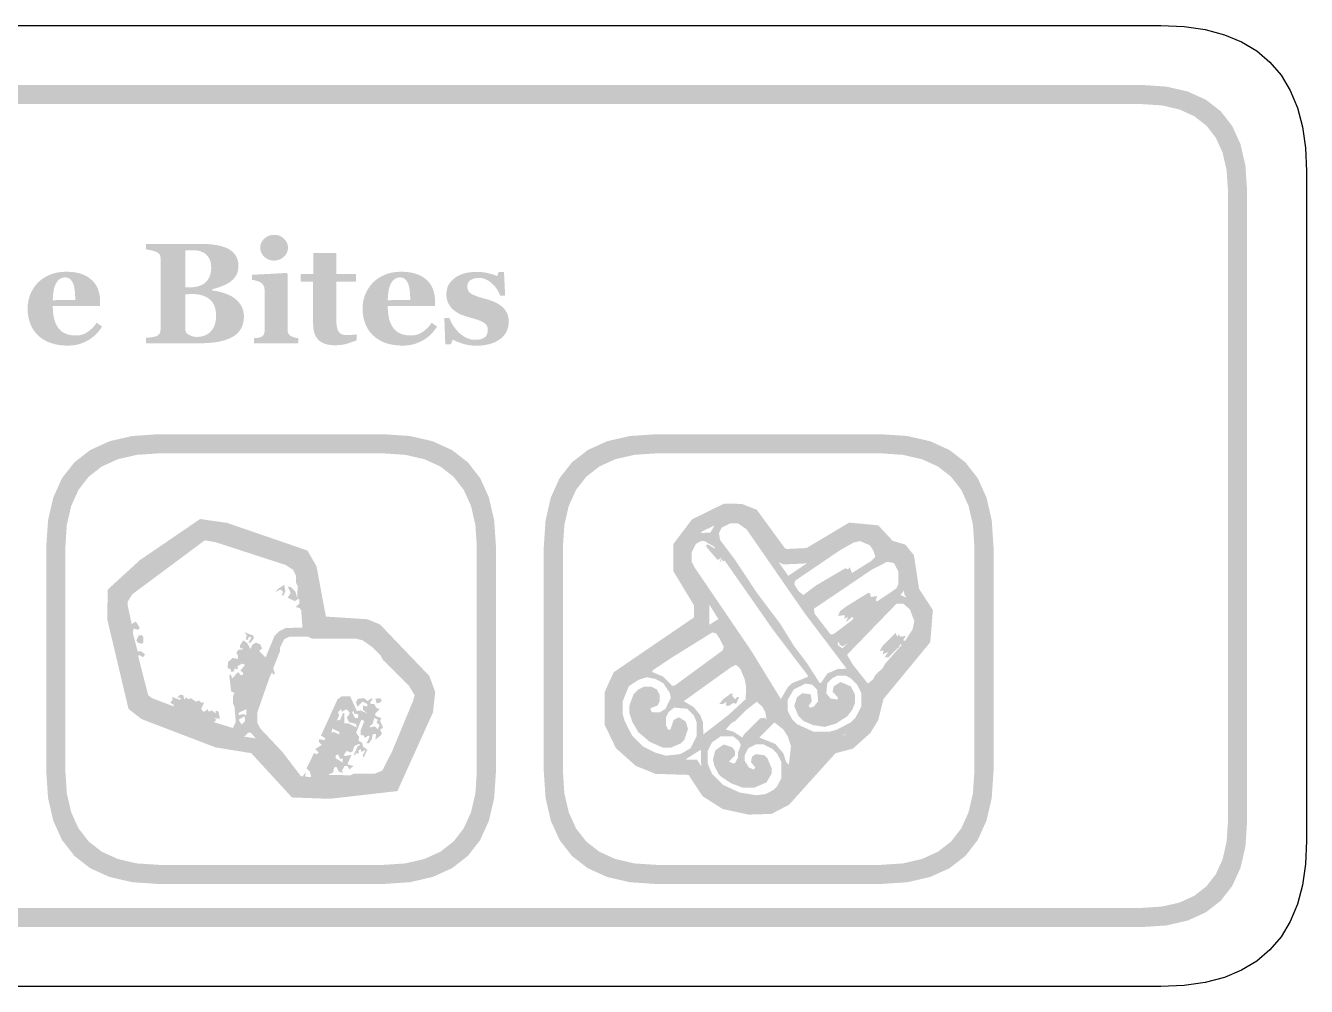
# Model space of a CAD drawing. Header units: millimetres. Extents: x 6 to 294, y 109 to 451.
# Drawn here: x 179.27 to 206.04, y 316.86 to 336.94 of the extents above; entities that cross this region are included whole.
import ezdxf

# ---------------------------------------------------------------- set-up
doc = ezdxf.new("R2010")
doc.units = ezdxf.units.MM
doc.layers.add('CUT', color=1, linetype='Continuous')
doc.layers.add('RASTER', color=7, linetype='Continuous')

msp = doc.modelspace()

# ---------------------------------------------------------------- hatches: boundary and pattern name
at = {"layer": 'RASTER'}
h = msp.add_hatch(color=7, dxfattribs=at)
h.paths.add_polyline_path([(143.2, 333.501), (143.234, 334.016), (143.337, 334.463), (143.509, 334.841), (143.75, 335.151), (144.059, 335.391), (144.438, 335.563), (144.884, 335.666), (145.4, 335.701), (202.6, 335.701), (203.116, 335.666), (203.563, 335.563), (203.941, 335.391), (204.25, 335.151), (204.491, 334.841), (204.663, 334.463), (204.766, 334.016), (204.8, 333.501), (204.8, 320.301), (204.766, 319.785), (204.663, 319.338), (204.491, 318.96), (204.25, 318.651), (203.941, 318.41), (203.563, 318.238), (203.116, 318.135), (202.6, 318.101), (145.4, 318.101), (144.884, 318.135), (144.438, 318.238), (144.059, 318.41), (143.75, 318.651), (143.509, 318.96), (143.337, 319.338), (143.234, 319.785), (143.2, 320.301)])
h.paths.add_polyline_path([(143.6, 333.501), (143.6, 320.301), (143.628, 319.879), (143.712, 319.513), (143.853, 319.204), (144.05, 318.951), (144.303, 318.754), (144.613, 318.613), (144.978, 318.529), (145.4, 318.501), (202.6, 318.501), (203.022, 318.529), (203.388, 318.613), (203.697, 318.754), (203.95, 318.951), (204.147, 319.204), (204.288, 319.513), (204.372, 319.879), (204.4, 320.301), (204.4, 333.501), (204.372, 333.923), (204.288, 334.288), (204.147, 334.598), (203.95, 334.851), (203.697, 335.048), (203.388, 335.188), (203.022, 335.273), (202.6, 335.301), (145.4, 335.301), (144.978, 335.273), (144.613, 335.188), (144.303, 335.048), (144.05, 334.851), (143.853, 334.598), (143.712, 334.288), (143.628, 333.923), (143.6, 333.501)], flags=0)
h = msp.add_hatch(color=7, dxfattribs=at)
h.paths.add_polyline_path([(184.966, 330.301), (184.04, 330.301), (184.04, 330.408), (184.05, 330.408), (184.059, 330.409), (184.068, 330.41), (184.078, 330.411), (184.087, 330.412), (184.096, 330.413), (184.106, 330.414), (184.115, 330.415), (184.124, 330.416), (184.132, 330.418), (184.141, 330.419), (184.149, 330.421), (184.157, 330.423), (184.164, 330.425), (184.171, 330.427), (184.178, 330.43), (184.189, 330.434), (184.199, 330.439), (184.209, 330.445), (184.218, 330.451), (184.225, 330.458), (184.232, 330.465), (184.238, 330.472), (184.244, 330.48), (184.248, 330.489), (184.252, 330.498), (184.255, 330.508), (184.258, 330.519), (184.26, 330.53), (184.262, 330.542), (184.262, 330.554), (184.263, 330.567), (184.263, 331.42), (184.262, 331.433), (184.261, 331.445), (184.259, 331.457), (184.257, 331.468), (184.254, 331.479), (184.25, 331.49), (184.245, 331.5), (184.239, 331.51), (184.233, 331.519), (184.227, 331.528), (184.22, 331.537), (184.213, 331.545), (184.205, 331.553), (184.198, 331.56), (184.189, 331.566), (184.181, 331.572), (184.174, 331.577), (184.166, 331.581), (184.157, 331.585), (184.148, 331.589), (184.137, 331.594), (184.126, 331.598), (184.114, 331.602), (184.101, 331.606), (184.088, 331.61), (184.075, 331.613), (184.062, 331.616), (184.05, 331.619), (184.038, 331.622), (184.026, 331.624), (184.015, 331.625), (184.003, 331.626), (184.003, 331.733), (184.721, 331.771), (184.743, 331.75), (184.743, 330.586), (184.744, 330.574), (184.745, 330.562), (184.746, 330.55), (184.749, 330.539), (184.752, 330.528), (184.756, 330.518), (184.76, 330.508), (184.765, 330.499), (184.771, 330.491), (184.777, 330.482), (184.784, 330.475), (184.792, 330.468), (184.8, 330.462), (184.809, 330.456), (184.818, 330.45), (184.828, 330.446), (184.836, 330.443), (184.843, 330.439), (184.851, 330.436), (184.859, 330.433), (184.867, 330.43), (184.875, 330.428), (184.884, 330.425), (184.893, 330.422), (184.901, 330.42), (184.91, 330.418), (184.919, 330.416), (184.928, 330.414), (184.938, 330.412), (184.947, 330.41), (184.956, 330.409), (184.966, 330.408)])
h.paths.add_polyline_path([(184.752, 332.299), (184.751, 332.272), (184.747, 332.245), (184.74, 332.22), (184.731, 332.196), (184.718, 332.173), (184.704, 332.15), (184.686, 332.129), (184.666, 332.109), (184.644, 332.091), (184.621, 332.075), (184.598, 332.061), (184.573, 332.05), (184.547, 332.042), (184.52, 332.036), (184.492, 332.032), (184.463, 332.031), (184.434, 332.032), (184.406, 332.036), (184.379, 332.042), (184.353, 332.05), (184.328, 332.061), (184.304, 332.075), (184.281, 332.091), (184.259, 332.109), (184.239, 332.129), (184.222, 332.15), (184.207, 332.173), (184.195, 332.196), (184.185, 332.22), (184.179, 332.245), (184.175, 332.272), (184.173, 332.299), (184.175, 332.326), (184.179, 332.352), (184.185, 332.378), (184.195, 332.402), (184.207, 332.425), (184.222, 332.448), (184.239, 332.469), (184.259, 332.489), (184.281, 332.508), (184.304, 332.524), (184.328, 332.537), (184.353, 332.549), (184.379, 332.557), (184.406, 332.563), (184.434, 332.567), (184.463, 332.568), (184.493, 332.567), (184.521, 332.563), (184.548, 332.557), (184.574, 332.549), (184.599, 332.537), (184.622, 332.524), (184.645, 332.508), (184.667, 332.489), (184.687, 332.469), (184.704, 332.448), (184.719, 332.425), (184.731, 332.402), (184.74, 332.378), (184.747, 332.352), (184.751, 332.326), (184.752, 332.299)])
h = msp.add_hatch(color=7, dxfattribs=at)
h.paths.add_polyline_path([(183.62, 331.254), (183.643, 331.238), (183.664, 331.22), (183.685, 331.201), (183.705, 331.182), (183.723, 331.161), (183.74, 331.139), (183.757, 331.116), (183.772, 331.093), (183.786, 331.068), (183.798, 331.042), (183.808, 331.015), (183.816, 330.987), (183.822, 330.957), (183.827, 330.927), (183.83, 330.896), (183.831, 330.863), (183.83, 330.825), (183.826, 330.787), (183.821, 330.752), (183.814, 330.717), (183.805, 330.685), (183.793, 330.654), (183.78, 330.624), (183.764, 330.596), (183.746, 330.569), (183.727, 330.544), (183.706, 330.521), (183.683, 330.498), (183.658, 330.478), (183.631, 330.458), (183.603, 330.44), (183.573, 330.424), (183.539, 330.408), (183.504, 330.393), (183.468, 330.379), (183.431, 330.366), (183.392, 330.355), (183.352, 330.345), (183.311, 330.336), (183.269, 330.329), (183.225, 330.322), (183.179, 330.316), (183.131, 330.312), (183.081, 330.308), (183.03, 330.305), (182.976, 330.303), (182.921, 330.301), (182.864, 330.301), (181.784, 330.301), (181.784, 330.415), (181.796, 330.416), (181.808, 330.418), (181.822, 330.419), (181.835, 330.421), (181.85, 330.422), (181.865, 330.424), (181.882, 330.426), (181.898, 330.428), (181.915, 330.43), (181.93, 330.433), (181.944, 330.435), (181.957, 330.438), (181.968, 330.44), (181.979, 330.443), (181.988, 330.446), (181.995, 330.449), (182.008, 330.454), (182.02, 330.461), (182.031, 330.467), (182.041, 330.474), (182.049, 330.482), (182.057, 330.49), (182.064, 330.498), (182.069, 330.507), (182.074, 330.516), (182.078, 330.526), (182.081, 330.537), (182.084, 330.548), (182.086, 330.56), (182.088, 330.572), (182.089, 330.586), (182.089, 330.6), (182.089, 332.064), (182.089, 332.077), (182.088, 332.09), (182.087, 332.102), (182.085, 332.113), (182.083, 332.124), (182.08, 332.134), (182.077, 332.143), (182.073, 332.152), (182.068, 332.161), (182.062, 332.169), (182.054, 332.177), (182.045, 332.185), (182.035, 332.193), (182.023, 332.2), (182.01, 332.207), (181.995, 332.214), (181.984, 332.219), (181.971, 332.223), (181.959, 332.227), (181.946, 332.231), (181.933, 332.235), (181.919, 332.239), (181.904, 332.242), (181.89, 332.245), (181.875, 332.248), (181.861, 332.251), (181.847, 332.254), (181.833, 332.257), (181.82, 332.259), (181.808, 332.261), (181.796, 332.263), (181.784, 332.265), (181.784, 332.379), (182.914, 332.379), (183.016, 332.378), (183.112, 332.372), (183.2, 332.363), (183.281, 332.35), (183.354, 332.334), (183.419, 332.313), (183.478, 332.29), (183.529, 332.262), (183.573, 332.231), (183.611, 332.197), (183.644, 332.159), (183.671, 332.117), (183.691, 332.072), (183.706, 332.024), (183.715, 331.972), (183.718, 331.917), (183.717, 331.891), (183.715, 331.865), (183.712, 331.841), (183.707, 331.817), (183.701, 331.795), (183.694, 331.773), (183.685, 331.752), (183.675, 331.731), (183.664, 331.712), (183.652, 331.693), (183.638, 331.674), (183.624, 331.657), (183.608, 331.64), (183.591, 331.623), (183.573, 331.608), (183.554, 331.593), (183.535, 331.579), (183.516, 331.567), (183.496, 331.554), (183.475, 331.542), (183.453, 331.531), (183.43, 331.52), (183.407, 331.509), (183.382, 331.499), (183.357, 331.489), (183.332, 331.48), (183.306, 331.471), (183.279, 331.463), (183.252, 331.455), (183.225, 331.447), (183.197, 331.44), (183.168, 331.433), (183.168, 331.405), (183.197, 331.402), (183.226, 331.398), (183.255, 331.393), (183.285, 331.387), (183.315, 331.38), (183.345, 331.372), (183.375, 331.364), (183.406, 331.355), (183.436, 331.345), (183.465, 331.334), (183.494, 331.322), (183.521, 331.31), (183.547, 331.297), (183.572, 331.284), (183.596, 331.269), (183.62, 331.254)])
h.paths.add_polyline_path([(183.148, 331.88), (183.146, 331.922), (183.142, 331.962), (183.134, 331.999), (183.124, 332.034), (183.11, 332.066), (183.093, 332.096), (183.073, 332.124), (183.051, 332.149), (183.025, 332.172), (182.996, 332.192), (182.964, 332.208), (182.929, 332.222), (182.891, 332.233), (182.85, 332.24), (182.805, 332.245), (182.758, 332.246), (182.751, 332.246), (182.743, 332.246), (182.735, 332.246), (182.726, 332.246), (182.717, 332.245), (182.707, 332.245), (182.697, 332.244), (182.686, 332.244), (182.675, 332.243), (182.664, 332.243), (182.654, 332.242), (182.644, 332.242), (182.635, 332.241), (182.626, 332.241), (182.617, 332.241), (182.609, 332.24), (182.609, 331.47), (182.685, 331.47), (182.742, 331.471), (182.796, 331.477), (182.846, 331.485), (182.891, 331.497), (182.933, 331.513), (182.971, 331.532), (183.005, 331.554), (183.035, 331.58), (183.062, 331.609), (183.085, 331.641), (183.104, 331.674), (183.12, 331.711), (183.132, 331.749), (183.141, 331.79), (183.146, 331.834), (183.148, 331.88)], flags=0)
h.paths.add_polyline_path([(183.25, 330.882), (183.248, 330.935), (183.242, 330.984), (183.232, 331.031), (183.218, 331.074), (183.2, 331.114), (183.178, 331.151), (183.152, 331.184), (183.122, 331.215), (183.088, 331.242), (183.05, 331.265), (183.009, 331.285), (182.964, 331.302), (182.916, 331.314), (182.865, 331.323), (182.81, 331.329), (182.751, 331.331), (182.744, 331.331), (182.736, 331.33), (182.728, 331.33), (182.719, 331.33), (182.709, 331.33), (182.699, 331.329), (182.688, 331.329), (182.677, 331.328), (182.666, 331.328), (182.655, 331.327), (182.646, 331.327), (182.637, 331.326), (182.629, 331.326), (182.621, 331.325), (182.615, 331.325), (182.609, 331.325), (182.609, 330.564), (182.613, 330.551), (182.619, 330.538), (182.627, 330.526), (182.636, 330.514), (182.647, 330.503), (182.66, 330.493), (182.675, 330.483), (182.691, 330.473), (182.709, 330.464), (182.727, 330.457), (182.747, 330.45), (182.767, 330.445), (182.788, 330.441), (182.811, 330.438), (182.834, 330.436), (182.858, 330.436), (182.9, 330.437), (182.941, 330.443), (182.979, 330.452), (183.016, 330.465), (183.05, 330.481), (183.083, 330.501), (183.113, 330.525), (183.141, 330.553), (183.167, 330.584), (183.189, 330.617), (183.208, 330.654), (183.223, 330.694), (183.235, 330.736), (183.244, 330.782), (183.249, 330.831), (183.25, 330.882)], flags=0)
for points in [[(186.19, 330.368), (186.167, 330.358), (186.143, 330.348), (186.118, 330.339), (186.093, 330.329), (186.068, 330.32), (186.042, 330.311), (186.016, 330.303), (185.99, 330.294), (185.962, 330.286), (185.933, 330.28), (185.903, 330.274), (185.871, 330.269), (185.838, 330.266), (185.803, 330.263), (185.767, 330.262), (185.729, 330.261), (185.674, 330.263), (185.622, 330.268), (185.574, 330.277), (185.53, 330.289), (185.489, 330.305), (185.453, 330.324), (185.419, 330.346), (185.39, 330.373), (185.364, 330.402), (185.342, 330.434), (185.322, 330.469), (185.307, 330.508), (185.295, 330.549), (185.286, 330.593), (185.281, 330.64), (185.279, 330.69), (185.279, 331.59), (185.016, 331.59), (185.016, 331.748), (185.285, 331.748), (185.285, 332.192), (185.761, 332.192), (185.761, 331.748), (186.171, 331.748), (186.171, 331.59), (185.764, 331.59), (185.764, 330.787), (185.765, 330.746), (185.767, 330.708), (185.771, 330.673), (185.776, 330.641), (185.783, 330.612), (185.791, 330.586), (185.801, 330.563), (185.812, 330.544), (185.825, 330.527), (185.84, 330.513), (185.858, 330.5), (185.878, 330.49), (185.901, 330.482), (185.926, 330.477), (185.953, 330.473), (185.982, 330.472), (185.993, 330.472), (186.004, 330.473), (186.016, 330.473), (186.03, 330.474), (186.044, 330.474), (186.059, 330.475), (186.075, 330.477), (186.092, 330.478), (186.109, 330.48), (186.125, 330.481), (186.139, 330.483), (186.152, 330.484), (186.164, 330.486), (186.174, 330.488), (186.183, 330.489), (186.19, 330.491)], [(188.687, 330.251), (188.651, 330.252), (188.616, 330.254), (188.581, 330.257), (188.546, 330.261), (188.511, 330.267), (188.477, 330.274), (188.443, 330.283), (188.409, 330.293), (188.376, 330.303), (188.345, 330.314), (188.316, 330.325), (188.289, 330.336), (188.263, 330.347), (188.24, 330.358), (188.218, 330.37), (188.199, 330.381), (188.155, 330.282), (188.041, 330.282), (188.021, 330.828), (188.128, 330.828), (188.134, 330.811), (188.141, 330.794), (188.149, 330.776), (188.158, 330.758), (188.167, 330.739), (188.178, 330.72), (188.189, 330.7), (188.202, 330.679), (188.215, 330.659), (188.228, 330.639), (188.242, 330.62), (188.257, 330.601), (188.271, 330.583), (188.287, 330.565), (188.303, 330.548), (188.319, 330.531), (188.336, 330.515), (188.355, 330.499), (188.373, 330.484), (188.393, 330.47), (188.413, 330.456), (188.433, 330.443), (188.454, 330.431), (188.476, 330.419), (188.499, 330.409), (188.521, 330.4), (188.545, 330.392), (188.568, 330.385), (188.592, 330.38), (188.616, 330.377), (188.641, 330.375), (188.666, 330.374), (188.698, 330.375), (188.728, 330.377), (188.756, 330.381), (188.782, 330.387), (188.806, 330.394), (188.828, 330.403), (188.847, 330.414), (188.865, 330.426), (188.88, 330.44), (188.893, 330.456), (188.904, 330.473), (188.913, 330.492), (188.921, 330.513), (188.926, 330.536), (188.929, 330.56), (188.93, 330.586), (188.929, 330.601), (188.928, 330.614), (188.926, 330.628), (188.922, 330.64), (188.918, 330.652), (188.913, 330.663), (188.907, 330.673), (188.9, 330.683), (188.893, 330.692), (188.884, 330.702), (188.875, 330.71), (188.866, 330.719), (188.855, 330.727), (188.844, 330.734), (188.832, 330.742), (188.82, 330.749), (188.805, 330.756), (188.791, 330.763), (188.775, 330.77), (188.76, 330.776), (188.744, 330.782), (188.728, 330.788), (188.711, 330.794), (188.695, 330.799), (188.677, 330.804), (188.659, 330.81), (188.639, 330.815), (188.619, 330.822), (188.597, 330.828), (188.575, 330.835), (188.551, 330.841), (188.527, 330.849), (188.502, 330.856), (188.479, 330.863), (188.456, 330.871), (188.434, 330.878), (188.414, 330.886), (188.394, 330.893), (188.374, 330.9), (188.356, 330.908), (188.338, 330.916), (188.32, 330.925), (188.302, 330.935), (188.284, 330.947), (188.265, 330.959), (188.247, 330.972), (188.228, 330.987), (188.209, 331.002), (188.193, 331.017), (188.178, 331.032), (188.163, 331.049), (188.15, 331.065), (188.137, 331.083), (188.125, 331.101), (188.114, 331.12), (188.104, 331.14), (188.094, 331.161), (188.086, 331.182), (188.079, 331.205), (188.074, 331.228), (188.07, 331.253), (188.066, 331.278), (188.065, 331.305), (188.064, 331.332), (188.067, 331.382), (188.075, 331.43), (188.088, 331.476), (188.107, 331.519), (188.132, 331.559), (188.162, 331.597), (188.197, 331.633), (188.238, 331.666), (188.283, 331.696), (188.331, 331.722), (188.383, 331.744), (188.438, 331.762), (188.497, 331.776), (188.558, 331.786), (188.624, 331.791), (188.692, 331.793), (188.725, 331.793), (188.758, 331.792), (188.789, 331.79), (188.82, 331.787), (188.851, 331.783), (188.88, 331.778), (188.909, 331.773), (188.938, 331.766), (188.965, 331.76), (188.992, 331.753), (189.017, 331.745), (189.041, 331.738), (189.064, 331.73), (189.086, 331.723), (189.106, 331.715), (189.126, 331.707), (189.157, 331.793), (189.268, 331.793), (189.292, 331.294), (189.188, 331.294), (189.174, 331.331), (189.157, 331.368), (189.139, 331.402), (189.118, 331.436), (189.095, 331.468), (189.069, 331.499), (189.042, 331.529), (189.012, 331.557), (188.98, 331.583), (188.948, 331.605), (188.916, 331.624), (188.882, 331.64), (188.849, 331.652), (188.814, 331.661), (188.779, 331.666), (188.744, 331.667), (188.716, 331.667), (188.69, 331.665), (188.666, 331.661), (188.643, 331.656), (188.622, 331.649), (188.602, 331.641), (188.583, 331.632), (188.566, 331.621), (188.551, 331.608), (188.538, 331.595), (188.527, 331.58), (188.518, 331.565), (188.511, 331.548), (188.506, 331.53), (188.503, 331.511), (188.502, 331.49), (188.503, 331.463), (188.508, 331.438), (188.515, 331.415), (188.526, 331.394), (188.539, 331.375), (188.555, 331.358), (188.574, 331.343), (188.596, 331.329), (188.621, 331.317), (188.648, 331.305), (188.678, 331.293), (188.71, 331.281), (188.744, 331.269), (188.781, 331.258), (188.82, 331.246), (188.861, 331.235), (188.924, 331.218), (188.983, 331.199), (189.038, 331.178), (189.088, 331.156), (189.134, 331.132), (189.175, 331.107), (189.212, 331.08), (189.245, 331.052), (189.273, 331.021), (189.298, 330.989), (189.319, 330.955), (189.336, 330.919), (189.349, 330.881), (189.359, 330.841), (189.364, 330.799), (189.366, 330.755), (189.363, 330.697), (189.354, 330.642), (189.34, 330.59), (189.319, 330.542), (189.293, 330.497), (189.26, 330.456), (189.222, 330.417), (189.178, 330.383), (189.129, 330.352), (189.077, 330.325), (189.021, 330.302), (188.961, 330.284), (188.898, 330.27), (188.831, 330.259), (188.761, 330.253), (188.687, 330.251)]]:
    msp.add_hatch(color=7, dxfattribs=at).paths.add_polyline_path(points)
h = msp.add_hatch(color=7, dxfattribs=at)
h.paths.add_polyline_path([(180.866, 330.651), (180.853, 330.63), (180.839, 330.61), (180.824, 330.59), (180.809, 330.57), (180.793, 330.55), (180.777, 330.531), (180.76, 330.512), (180.742, 330.493), (180.724, 330.475), (180.704, 330.458), (180.685, 330.441), (180.664, 330.425), (180.644, 330.409), (180.622, 330.394), (180.6, 330.38), (180.577, 330.367), (180.553, 330.353), (180.528, 330.341), (180.503, 330.329), (180.478, 330.318), (180.454, 330.308), (180.429, 330.298), (180.404, 330.29), (180.379, 330.282), (180.353, 330.276), (180.327, 330.27), (180.299, 330.265), (180.271, 330.261), (180.242, 330.258), (180.211, 330.256), (180.18, 330.254), (180.148, 330.254), (180.095, 330.255), (180.043, 330.258), (179.994, 330.263), (179.946, 330.269), (179.9, 330.278), (179.856, 330.289), (179.814, 330.301), (179.774, 330.315), (179.735, 330.331), (179.698, 330.349), (179.663, 330.368), (179.63, 330.388), (179.598, 330.409), (179.568, 330.432), (179.54, 330.456), (179.514, 330.481), (179.489, 330.508), (179.466, 330.535), (179.444, 330.564), (179.424, 330.594), (179.406, 330.626), (179.389, 330.658), (179.374, 330.692), (179.361, 330.726), (179.349, 330.762), (179.338, 330.799), (179.33, 330.836), (179.323, 330.874), (179.317, 330.912), (179.313, 330.952), (179.311, 330.992), (179.31, 331.033), (179.311, 331.07), (179.313, 331.107), (179.318, 331.144), (179.324, 331.18), (179.332, 331.215), (179.341, 331.25), (179.352, 331.285), (179.365, 331.32), (179.379, 331.353), (179.395, 331.386), (179.413, 331.418), (179.431, 331.449), (179.452, 331.479), (179.473, 331.508), (179.496, 331.536), (179.521, 331.563), (179.547, 331.589), (179.574, 331.613), (179.603, 331.636), (179.634, 331.658), (179.666, 331.678), (179.7, 331.697), (179.735, 331.715), (179.772, 331.732), (179.811, 331.747), (179.85, 331.76), (179.891, 331.771), (179.933, 331.78), (179.976, 331.787), (180.02, 331.792), (180.065, 331.795), (180.111, 331.796), (180.161, 331.796), (180.209, 331.793), (180.255, 331.789), (180.298, 331.784), (180.339, 331.777), (180.378, 331.768), (180.414, 331.758), (180.448, 331.747), (180.48, 331.734), (180.511, 331.719), (180.541, 331.704), (180.569, 331.687), (180.595, 331.669), (180.62, 331.65), (180.644, 331.63), (180.667, 331.609), (180.687, 331.588), (180.705, 331.565), (180.723, 331.542), (180.739, 331.518), (180.753, 331.493), (180.766, 331.467), (180.778, 331.44), (180.788, 331.412), (180.797, 331.383), (180.805, 331.354), (180.811, 331.325), (180.817, 331.296), (180.821, 331.266), (180.824, 331.235), (180.826, 331.205), (180.826, 331.174), (180.826, 331.079), (179.836, 331.079), (179.838, 331.006), (179.843, 330.937), (179.852, 330.874), (179.865, 330.814), (179.881, 330.759), (179.901, 330.709), (179.925, 330.663), (179.952, 330.622), (179.983, 330.585), (180.018, 330.553), (180.058, 330.526), (180.101, 330.504), (180.15, 330.487), (180.202, 330.475), (180.258, 330.467), (180.319, 330.465), (180.353, 330.466), (180.386, 330.47), (180.419, 330.475), (180.45, 330.484), (180.481, 330.494), (180.51, 330.507), (180.539, 330.523), (180.567, 330.54), (180.594, 330.56), (180.62, 330.581), (180.645, 330.603), (180.669, 330.626), (180.692, 330.65), (180.714, 330.676), (180.734, 330.703), (180.754, 330.731)])
h.paths.add_polyline_path([(180.306, 331.208), (180.306, 331.23), (180.306, 331.252), (180.305, 331.274), (180.304, 331.297), (180.303, 331.319), (180.301, 331.342), (180.299, 331.365), (180.297, 331.388), (180.295, 331.41), (180.292, 331.432), (180.289, 331.452), (180.285, 331.472), (180.281, 331.49), (180.277, 331.507), (180.272, 331.523), (180.267, 331.539), (180.26, 331.555), (180.253, 331.571), (180.245, 331.585), (180.237, 331.599), (180.228, 331.611), (180.219, 331.623), (180.209, 331.633), (180.198, 331.643), (180.187, 331.651), (180.175, 331.658), (180.163, 331.664), (180.15, 331.669), (180.136, 331.673), (180.121, 331.676), (180.105, 331.677), (180.089, 331.678), (180.062, 331.676), (180.036, 331.671), (180.011, 331.662), (179.988, 331.649), (179.966, 331.633), (179.946, 331.613), (179.927, 331.59), (179.909, 331.563), (179.893, 331.533), (179.879, 331.498), (179.867, 331.459), (179.857, 331.416), (179.849, 331.369), (179.843, 331.317), (179.838, 331.261), (179.836, 331.202)], flags=0)
h = msp.add_hatch(color=7, dxfattribs=at)
h.paths.add_polyline_path([(187.868, 330.651), (187.855, 330.63), (187.841, 330.61), (187.826, 330.59), (187.811, 330.57), (187.795, 330.55), (187.779, 330.531), (187.762, 330.512), (187.744, 330.493), (187.725, 330.475), (187.706, 330.458), (187.687, 330.441), (187.666, 330.425), (187.646, 330.409), (187.624, 330.394), (187.602, 330.38), (187.579, 330.367), (187.555, 330.353), (187.53, 330.341), (187.505, 330.329), (187.48, 330.318), (187.456, 330.308), (187.431, 330.298), (187.406, 330.29), (187.381, 330.282), (187.355, 330.276), (187.329, 330.27), (187.301, 330.265), (187.273, 330.261), (187.243, 330.258), (187.213, 330.256), (187.182, 330.254), (187.15, 330.254), (187.097, 330.255), (187.045, 330.258), (186.996, 330.263), (186.948, 330.269), (186.902, 330.278), (186.858, 330.289), (186.816, 330.301), (186.776, 330.315), (186.737, 330.331), (186.7, 330.349), (186.665, 330.368), (186.632, 330.388), (186.6, 330.409), (186.57, 330.432), (186.542, 330.456), (186.516, 330.481), (186.491, 330.508), (186.468, 330.535), (186.446, 330.564), (186.426, 330.594), (186.408, 330.626), (186.391, 330.658), (186.376, 330.692), (186.363, 330.726), (186.351, 330.762), (186.34, 330.799), (186.332, 330.836), (186.325, 330.874), (186.319, 330.912), (186.315, 330.952), (186.313, 330.992), (186.312, 331.033), (186.313, 331.07), (186.315, 331.107), (186.32, 331.144), (186.326, 331.18), (186.333, 331.215), (186.343, 331.25), (186.354, 331.285), (186.367, 331.32), (186.381, 331.353), (186.397, 331.386), (186.415, 331.418), (186.433, 331.449), (186.454, 331.479), (186.475, 331.508), (186.498, 331.536), (186.523, 331.563), (186.549, 331.589), (186.576, 331.613), (186.605, 331.636), (186.636, 331.658), (186.668, 331.678), (186.702, 331.697), (186.737, 331.715), (186.774, 331.732), (186.813, 331.747), (186.852, 331.76), (186.893, 331.771), (186.935, 331.78), (186.978, 331.787), (187.022, 331.792), (187.067, 331.795), (187.113, 331.796), (187.163, 331.796), (187.211, 331.793), (187.257, 331.789), (187.3, 331.784), (187.341, 331.777), (187.38, 331.768), (187.416, 331.758), (187.45, 331.747), (187.482, 331.734), (187.513, 331.719), (187.543, 331.704), (187.571, 331.687), (187.597, 331.669), (187.622, 331.65), (187.646, 331.63), (187.668, 331.609), (187.689, 331.588), (187.707, 331.565), (187.725, 331.542), (187.741, 331.518), (187.755, 331.493), (187.768, 331.467), (187.78, 331.44), (187.79, 331.412), (187.799, 331.383), (187.807, 331.354), (187.813, 331.325), (187.819, 331.296), (187.823, 331.266), (187.826, 331.235), (187.828, 331.205), (187.828, 331.174), (187.828, 331.079), (186.838, 331.079), (186.84, 331.006), (186.845, 330.937), (186.854, 330.874), (186.867, 330.814), (186.883, 330.759), (186.903, 330.709), (186.926, 330.663), (186.954, 330.622), (186.985, 330.585), (187.02, 330.553), (187.06, 330.526), (187.103, 330.504), (187.151, 330.487), (187.204, 330.475), (187.26, 330.467), (187.321, 330.465), (187.355, 330.466), (187.388, 330.47), (187.421, 330.475), (187.452, 330.484), (187.483, 330.494), (187.512, 330.507), (187.541, 330.523), (187.569, 330.54), (187.596, 330.56), (187.622, 330.581), (187.647, 330.603), (187.671, 330.626), (187.694, 330.65), (187.716, 330.676), (187.736, 330.703), (187.756, 330.731)])
h.paths.add_polyline_path([(187.308, 331.208), (187.308, 331.23), (187.308, 331.252), (187.307, 331.274), (187.306, 331.297), (187.305, 331.319), (187.303, 331.342), (187.301, 331.365), (187.299, 331.388), (187.297, 331.41), (187.294, 331.432), (187.291, 331.452), (187.287, 331.472), (187.283, 331.49), (187.279, 331.507), (187.274, 331.523), (187.269, 331.539), (187.262, 331.555), (187.255, 331.571), (187.247, 331.585), (187.239, 331.599), (187.23, 331.611), (187.221, 331.623), (187.211, 331.633), (187.2, 331.643), (187.189, 331.651), (187.177, 331.658), (187.165, 331.664), (187.152, 331.669), (187.138, 331.673), (187.123, 331.676), (187.107, 331.677), (187.091, 331.678), (187.064, 331.676), (187.038, 331.671), (187.013, 331.662), (186.99, 331.649), (186.968, 331.633), (186.948, 331.613), (186.929, 331.59), (186.911, 331.563), (186.895, 331.533), (186.881, 331.498), (186.869, 331.459), (186.859, 331.416), (186.851, 331.369), (186.845, 331.317), (186.84, 331.261), (186.838, 331.202)], flags=0)
h = msp.add_hatch(color=7, dxfattribs=at)
h.paths.add_polyline_path([(179.7, 326.051), (179.737, 326.602), (179.847, 327.079), (180.03, 327.483), (180.288, 327.813), (180.618, 328.07), (181.022, 328.254), (181.499, 328.364), (182.05, 328.401), (186.75, 328.401), (187.301, 328.364), (187.778, 328.254), (188.182, 328.07), (188.513, 327.813), (188.77, 327.483), (188.953, 327.079), (189.063, 326.602), (189.1, 326.051), (189.1, 321.351), (189.063, 320.8), (188.953, 320.323), (188.77, 319.919), (188.513, 319.588), (188.182, 319.331), (187.778, 319.148), (187.301, 319.038), (186.75, 319.001), (182.05, 319.001), (181.499, 319.038), (181.022, 319.148), (180.618, 319.331), (180.288, 319.588), (180.03, 319.919), (179.847, 320.323), (179.737, 320.8), (179.7, 321.351)])
h.paths.add_polyline_path([(180.1, 326.051), (180.1, 321.351), (180.13, 320.894), (180.222, 320.498), (180.374, 320.163), (180.588, 319.888), (180.862, 319.675), (181.197, 319.523), (181.593, 319.431), (182.05, 319.401), (186.75, 319.401), (187.207, 319.431), (187.603, 319.523), (187.938, 319.675), (188.213, 319.888), (188.426, 320.163), (188.578, 320.498), (188.67, 320.894), (188.7, 321.351), (188.7, 326.051), (188.67, 326.508), (188.578, 326.904), (188.426, 327.239), (188.213, 327.513), (187.938, 327.727), (187.603, 327.879), (187.207, 327.97), (186.75, 328.001), (182.05, 328.001), (181.593, 327.97), (181.197, 327.879), (180.862, 327.727), (180.587, 327.513), (180.374, 327.239), (180.222, 326.904), (180.13, 326.508), (180.1, 326.051)], flags=0)
h = msp.add_hatch(color=7, dxfattribs=at)
h.paths.add_polyline_path([(190.1, 326.051), (190.137, 326.602), (190.247, 327.079), (190.43, 327.483), (190.688, 327.813), (191.018, 328.07), (191.422, 328.254), (191.899, 328.364), (192.45, 328.401), (197.15, 328.401), (197.701, 328.364), (198.178, 328.254), (198.582, 328.07), (198.913, 327.813), (199.17, 327.483), (199.353, 327.079), (199.463, 326.602), (199.5, 326.051), (199.5, 321.351), (199.463, 320.8), (199.353, 320.323), (199.17, 319.919), (198.913, 319.588), (198.582, 319.331), (198.178, 319.148), (197.701, 319.038), (197.15, 319.001), (192.45, 319.001), (191.899, 319.038), (191.422, 319.148), (191.018, 319.331), (190.687, 319.588), (190.43, 319.919), (190.247, 320.323), (190.137, 320.8), (190.1, 321.351)])
h.paths.add_polyline_path([(190.5, 326.051), (190.5, 321.351), (190.53, 320.894), (190.622, 320.498), (190.774, 320.163), (190.987, 319.888), (191.262, 319.675), (191.597, 319.523), (191.993, 319.431), (192.45, 319.401), (197.15, 319.401), (197.607, 319.431), (198.003, 319.523), (198.338, 319.675), (198.612, 319.888), (198.826, 320.163), (198.978, 320.498), (199.07, 320.894), (199.1, 321.351), (199.1, 326.051), (199.07, 326.508), (198.978, 326.904), (198.826, 327.239), (198.613, 327.513), (198.338, 327.727), (198.003, 327.879), (197.607, 327.97), (197.15, 328.001), (192.45, 328.001), (191.993, 327.97), (191.597, 327.879), (191.262, 327.727), (190.987, 327.513), (190.774, 327.239), (190.622, 326.904), (190.53, 326.508), (190.5, 326.051)], flags=0)
h = msp.add_hatch(color=7, dxfattribs=at)
h.paths.add_polyline_path([(193.872, 326.953), (194.241, 326.944), (194.552, 326.823), (195.136, 326.023), (195.175, 326.003), (195.591, 326.022), (196.482, 326.554), (197.09, 326.497), (197.393, 326.173), (197.656, 326.094), (197.836, 325.875), (197.944, 325.17), (198.233, 324.727), (198.178, 324.054), (197.201, 322.868), (197.09, 322.423), (196.924, 322.155), (196.56, 321.829), (196.197, 321.734), (195.226, 320.657), (194.86, 320.466), (194.382, 320.451), (193.839, 320.568), (193.418, 320.836), (193.126, 321.281), (192.435, 321.303), (192.024, 321.468), (191.608, 321.839), (191.371, 322.329), (191.371, 323.01), (191.561, 323.427), (193.239, 324.573), (193.239, 324.825), (192.81, 325.535), (192.81, 326.109), (193.197, 326.621)])
h.paths.add_polyline_path([(193.943, 326.631), (193.406, 326.367), (193.13, 326.002), (193.13, 325.624), (193.559, 324.915), (193.559, 324.404), (191.815, 323.213), (191.691, 322.94), (191.691, 322.402), (191.868, 322.035), (192.195, 321.744), (192.501, 321.621), (193.303, 321.596), (193.648, 321.069), (193.963, 320.869), (194.411, 320.772), (194.777, 320.784), (195.027, 320.914), (196.024, 322.02), (196.404, 322.119), (196.676, 322.362), (196.792, 322.549), (196.908, 323.015), (197.867, 324.18), (197.905, 324.644), (197.638, 325.052), (197.533, 325.74), (197.471, 325.815), (197.219, 325.891), (196.939, 326.19), (196.556, 326.226), (195.686, 325.706), (195.104, 325.679), (194.922, 325.773), (194.348, 326.559), (194.177, 326.626), (193.943, 326.631)], flags=0)
h = msp.add_hatch(color=7, dxfattribs=at)
h.paths.add_polyline_path([(182.916, 326.629), (183.48, 326.548), (185.16, 325.97), (185.35, 325.638), (185.545, 324.59), (186.41, 324.534), (186.675, 324.427), (187.708, 323.348), (187.831, 323.014), (187.784, 322.589), (187.04, 320.943), (185.622, 320.781), (184.836, 320.81), (183.985, 321.735), (183.235, 321.857), (181.687, 322.45), (181.419, 322.661), (180.973, 324.542), (180.986, 325.155), (181.657, 325.77)])
h.paths.add_polyline_path([(182.994, 326.294), (181.856, 325.518), (181.303, 325.012), (181.294, 324.576), (181.705, 322.844), (181.847, 322.732), (183.319, 322.167), (184.146, 322.033), (184.981, 321.125), (185.609, 321.102), (186.823, 321.241), (187.471, 322.674), (187.505, 322.974), (187.43, 323.175), (186.491, 324.156), (186.338, 324.218), (185.276, 324.287), (185.045, 325.526), (184.942, 325.707), (183.405, 326.236), (182.994, 326.294)], flags=0)
h = msp.add_hatch(color=7, dxfattribs=at)
h.paths.add_polyline_path([(193.938, 326.695), (194.162, 326.705), (194.406, 326.581), (195.21, 325.442), (196.261, 326.146), (196.573, 326.303), (196.84, 326.303), (197.018, 326.213), (197.085, 326.146), (197.199, 325.925), (197.41, 325.901), (197.554, 325.811), (197.677, 325.566), (197.677, 325.265), (197.62, 325.121), (197.554, 325.041), (197.788, 324.94), (197.888, 324.84), (198.012, 324.528), (197.979, 324.294), (197.821, 324.016), (196.931, 322.965), (196.907, 322.721), (196.84, 322.52), (196.75, 322.376), (196.516, 322.175), (196.06, 321.994), (195.913, 321.807), (195.726, 321.626), (195.679, 321.539), (195.424, 321.291), (195.377, 321.204), (195.009, 320.836), (194.765, 320.712), (194.296, 320.712), (193.961, 320.812), (193.683, 320.97), (193.549, 321.104), (193.425, 321.314), (193.392, 321.415), (193.382, 321.807), (193.024, 321.582), (192.789, 321.515), (192.522, 321.549), (192.143, 321.706), (192.043, 321.773), (191.775, 322.074), (191.618, 322.419), (191.618, 322.587), (191.584, 322.654), (191.651, 323.022), (191.808, 323.3), (193.75, 324.539), (193.369, 325.141), (193.181, 325.389), (193.057, 325.633), (193.024, 325.868), (193.134, 326.159), (193.215, 326.246), (193.392, 326.336), (193.583, 326.346), (193.717, 326.581)])
h.paths.add_polyline_path([(193.995, 326.537), (193.817, 326.447), (193.76, 326.336), (193.784, 326.192), (194.072, 325.811), (194.554, 325.088), (195.043, 324.438), (195.324, 323.983), (195.612, 323.601), (195.859, 323.213), (195.893, 323.199), (196.027, 323.4), (196.238, 323.491), (196.429, 323.501), (195.558, 324.652), (194.339, 326.413), (194.162, 326.537)], flags=0)
h.paths.add_polyline_path([(193.392, 326.169), (193.282, 326.112), (193.191, 325.935), (193.191, 325.734), (193.248, 325.623), (194.44, 323.869), (195.056, 322.865), (195.19, 323.099), (195.29, 323.199), (195.625, 323.333), (195.612, 323.367), (194.889, 324.318), (193.884, 325.757), (193.837, 325.744), (193.837, 325.791), (193.77, 325.71), (193.817, 325.824), (193.75, 325.777), (193.717, 325.791), (193.516, 326.025), (193.492, 326.069), (193.526, 326.102), (193.67, 326.012), (193.67, 326.045), (193.459, 326.169)], flags=0)
h.paths.add_polyline_path([(196.706, 326.169), (196.573, 326.136), (196.295, 325.978), (195.357, 325.342), (195.334, 325.265), (195.424, 325.121), (195.525, 325.041), (195.792, 325.242), (196.362, 325.576), (196.405, 325.6), (196.462, 325.576), (196.496, 325.623), (196.539, 325.499), (196.951, 325.757), (197.031, 325.844), (196.984, 325.978), (196.917, 326.079)], flags=0)
h.paths.add_polyline_path([(197.276, 325.734), (196.964, 325.576), (195.746, 324.753), (195.759, 324.652), (196.094, 324.217), (196.147, 324.217), (196.549, 324.518), (196.573, 324.562), (196.549, 324.585), (196.415, 324.472), (196.462, 324.585), (196.382, 324.539), (196.395, 324.619), (196.248, 324.605), (196.295, 324.706), (196.429, 324.806), (196.884, 325.088), (196.917, 325.074), (196.941, 324.997), (197.065, 325.021), (197.041, 324.93), (197.065, 324.907), (197.466, 325.175), (197.51, 325.265), (197.51, 325.533), (197.42, 325.71)], flags=0)
h.paths.add_polyline_path([(197.477, 324.863), (196.439, 323.792), (196.563, 323.581), (196.874, 323.189), (196.984, 323.28), (197.031, 323.367), (197.185, 323.514), (197.232, 323.601), (197.577, 323.993), (197.554, 324.016), (197.52, 323.949), (197.299, 323.735), (197.219, 323.735), (197.299, 323.849), (197.185, 323.802), (197.199, 323.882), (197.118, 323.869), (197.185, 323.983), (197.453, 324.251), (197.487, 324.17), (197.52, 324.217), (197.554, 324.17), (197.667, 324.184), (197.61, 324.093), (197.654, 324.083), (197.811, 324.328), (197.845, 324.495), (197.754, 324.739), (197.61, 324.863)], flags=0)
h.paths.add_polyline_path([(193.626, 324.261), (192.779, 323.735), (192.378, 323.467), (192.364, 323.434), (192.599, 323.333), (192.779, 323.146), (192.833, 323.146), (193.837, 323.882), (193.861, 323.959), (193.77, 324.137), (193.703, 324.237)], flags=0)
h.paths.add_polyline_path([(196.271, 324.06), (196.238, 324.026), (196.261, 323.983), (196.338, 323.926), (196.462, 324.036), (196.348, 323.969), (196.281, 324.003)], flags=0)
h.paths.add_polyline_path([(194.119, 323.581), (194.018, 323.534), (193.024, 322.821), (193.235, 322.697), (193.369, 322.53), (193.425, 322.386), (193.436, 322.128), (193.971, 322.543), (194.319, 322.865), (194.329, 323.122), (194.296, 323.29), (194.206, 323.501)], flags=0)
h.paths.add_polyline_path([(196.238, 323.357), (196.127, 323.3), (196.027, 323.199), (196.003, 322.988), (196.094, 322.878), (196.238, 322.854), (196.248, 322.898), (196.137, 323.022), (196.161, 323.132), (196.305, 323.223), (196.516, 323.132), (196.606, 322.955), (196.606, 322.788), (196.549, 322.644), (196.449, 322.51), (196.204, 322.352), (195.97, 322.285), (195.736, 322.319), (195.525, 322.409), (195.424, 322.51), (195.334, 322.721), (195.391, 322.898), (195.501, 322.988), (195.679, 322.965), (195.702, 322.821), (195.635, 322.721), (195.669, 322.687), (195.746, 322.711), (195.836, 322.821), (195.813, 323.065), (195.712, 323.166), (195.568, 323.189), (195.324, 323.065), (195.2, 322.854), (195.2, 322.62), (195.29, 322.443), (195.391, 322.342), (195.736, 322.185), (196.07, 322.185), (196.204, 322.218), (196.516, 322.376), (196.616, 322.476), (196.74, 322.721), (196.74, 322.988), (196.65, 323.166), (196.516, 323.3), (196.405, 323.357)], flags=0)
h.paths.add_polyline_path([(192.254, 323.323), (192.076, 323.266), (191.875, 323.132), (191.751, 322.821), (191.751, 322.553), (191.785, 322.419), (191.942, 322.108), (192.177, 321.874), (192.421, 321.75), (192.655, 321.683), (192.957, 321.716), (193.168, 321.84), (193.292, 322.084), (193.292, 322.386), (193.235, 322.53), (193.101, 322.664), (192.823, 322.687), (192.712, 322.597), (192.655, 322.486), (192.655, 322.319), (192.699, 322.228), (192.746, 322.228), (192.813, 322.429), (192.923, 322.486), (193.067, 322.396), (193.114, 322.242), (193.034, 322.007), (192.967, 321.941), (192.756, 321.85), (192.588, 321.85), (192.311, 321.974), (192.076, 322.175), (191.952, 322.386), (191.885, 322.587), (191.885, 322.721), (191.976, 322.965), (192.076, 323.065), (192.187, 323.122), (192.354, 323.122), (192.465, 323.065), (192.522, 322.955), (192.522, 322.821), (192.478, 322.731), (192.331, 322.677), (192.344, 322.61), (192.388, 322.587), (192.522, 322.587), (192.645, 322.664), (192.756, 322.888), (192.732, 322.998), (192.599, 323.199), (192.421, 323.29)], flags=0)
h.paths.add_polyline_path([(194.005, 322.978), (194.052, 322.978), (194.038, 322.932), (194.105, 322.865), (194.139, 322.911), (194.185, 322.911), (194.119, 322.764), (194.062, 322.788), (193.985, 322.731), (193.904, 322.731), (193.918, 322.811), (193.851, 322.764), (193.77, 322.764), (193.851, 322.865)], flags=0)
h.paths.add_polyline_path([(194.554, 322.811), (194.319, 322.63), (194.105, 322.409), (194.018, 322.362), (193.904, 322.228), (194.062, 322.185), (194.252, 322.061), (194.286, 322.128), (194.621, 322.463), (194.721, 322.476), (194.755, 322.429), (194.731, 322.587), (194.674, 322.697)], flags=0)
h.paths.add_polyline_path([(194.922, 322.376), (194.607, 322.061), (194.942, 321.927), (195.11, 321.726), (195.166, 321.549), (195.223, 321.492), (195.267, 321.884), (195.2, 322.084), (195.11, 322.228)], flags=0)
h.paths.add_polyline_path([(193.794, 322.084), (193.616, 321.961), (193.526, 321.783), (193.526, 321.515), (193.616, 321.304), (193.851, 321.07), (194.196, 320.913), (194.54, 320.856), (194.731, 320.879), (194.909, 320.97), (194.976, 321.037), (195.066, 321.214), (195.066, 321.549), (194.976, 321.726), (194.875, 321.827), (194.698, 321.917), (194.53, 321.917), (194.373, 321.84), (194.296, 321.683), (194.296, 321.582), (194.386, 321.438), (194.487, 321.391), (194.52, 321.438), (194.43, 321.549), (194.453, 321.659), (194.53, 321.716), (194.708, 321.693), (194.775, 321.626), (194.865, 321.415), (194.865, 321.314), (194.755, 321.124), (194.497, 321.013), (194.262, 321.013), (194.018, 321.104), (193.817, 321.237), (193.75, 321.304), (193.66, 321.482), (193.636, 321.606), (193.683, 321.793), (193.861, 321.917), (194.038, 321.86), (194.095, 321.783), (194.095, 321.683), (193.971, 321.559), (194.062, 321.515), (194.105, 321.539), (194.162, 321.649), (194.162, 321.75), (194.219, 321.907), (194.172, 321.994), (194.062, 322.084)], flags=0)
h = msp.add_hatch(color=7, dxfattribs=at)
h.paths.add_polyline_path([(183.024, 326.392), (183.087, 326.403), (183.6, 326.256), (184.809, 325.853), (185.004, 325.754), (185.139, 325.486), (185.311, 324.339), (186.312, 324.314), (186.47, 324.251), (186.763, 323.995), (186.887, 323.826), (187.422, 323.298), (187.532, 323.152), (187.595, 323.031), (187.595, 322.811), (186.873, 321.151), (186.605, 321.088), (185.726, 321.052), (185.652, 321.015), (184.993, 321.015), (184.725, 321.261), (184.674, 321.356), (184.505, 321.517), (184.454, 321.613), (183.977, 322.162), (183.919, 322.162), (183.867, 322.104), (183.673, 322.005), (183.453, 322.041), (181.914, 322.628), (181.72, 322.727), (181.646, 322.8), (181.547, 323.068), (181.327, 324.167), (181.218, 324.534), (181.181, 324.937), (181.28, 325.131), (181.39, 325.241), (182.709, 326.23)])
h.paths.add_polyline_path([(183.013, 326.183), (181.5, 325.058), (181.401, 324.9), (181.401, 324.827), (181.485, 324.435), (181.573, 324.486), (181.657, 324.35), (181.621, 324.314), (181.522, 324.339), (181.511, 324.24), (181.61, 323.863), (181.683, 323.863), (181.767, 323.801), (181.72, 323.738), (181.646, 323.79), (181.621, 323.764), (181.83, 322.947), (181.914, 322.884), (182.365, 322.712), (182.365, 322.749), (182.291, 322.785), (182.343, 322.859), (182.328, 322.91), (182.5, 322.848), (182.511, 322.895), (182.438, 322.895), (182.5, 322.958), (182.563, 322.947), (182.585, 322.859), (182.636, 322.91), (182.658, 322.859), (182.72, 322.884), (182.83, 322.811), (182.892, 322.837), (182.951, 322.785), (183.002, 322.8), (182.94, 322.664), (182.966, 322.617), (183.002, 322.602), (183.076, 322.653), (183.098, 322.602), (183.16, 322.628), (183.244, 322.565), (183.244, 322.617), (183.296, 322.617), (183.332, 322.455), (183.208, 322.47), (183.259, 322.434), (183.208, 322.382), (183.6, 322.261), (183.662, 322.382), (183.636, 322.701), (183.6, 322.774), (183.6, 322.921), (183.636, 322.994), (183.563, 323.031), (183.526, 323.361), (183.552, 323.386), (183.589, 323.298), (183.71, 323.434), (183.757, 323.372), (183.809, 323.372), (183.809, 323.423), (183.757, 323.46), (183.856, 323.581), (183.794, 323.606), (183.699, 323.555), (183.699, 323.482), (183.636, 323.507), (183.625, 323.445), (183.563, 323.434), (183.552, 323.496), (183.49, 323.507), (183.501, 323.643), (183.6, 323.727), (183.699, 323.702), (183.71, 323.764), (183.673, 323.837), (183.721, 323.9), (183.794, 323.9), (183.809, 323.936), (183.757, 323.922), (183.746, 323.984), (183.82, 324.094), (183.904, 324.031), (183.966, 323.911), (184.014, 324.009), (184.087, 324.046), (184.175, 324.009), (184.212, 323.922), (184.15, 323.874), (184.285, 323.738), (184.468, 324.178), (184.578, 324.288), (184.699, 324.35), (185.055, 324.361), (185.029, 324.717), (185.004, 324.764), (184.919, 324.79), (184.993, 324.863), (184.993, 324.937), (184.967, 324.962), (184.894, 324.911), (184.747, 324.984), (184.809, 325.083), (184.747, 325.219), (184.82, 325.204), (184.908, 325.109), (184.945, 324.984), (184.956, 325.23), (184.919, 325.303), (184.919, 325.45), (184.857, 325.571), (184.699, 325.67), (183.233, 326.146)], flags=0)
h.paths.add_polyline_path([(184.674, 325.256), (184.699, 325.12), (184.652, 325.021), (184.626, 325.047), (184.652, 325.109), (184.589, 325.157), (184.49, 325.094), (184.542, 325.168)], flags=0)
h.paths.add_polyline_path([(183.831, 324.266), (184.029, 324.193), (184.04, 324.13), (183.955, 324.031), (183.93, 324.057), (183.992, 324.156), (183.93, 324.167), (183.919, 324.105), (183.867, 324.105), (183.893, 324.204)], flags=0)
h.paths.add_polyline_path([(181.632, 324.193), (181.694, 324.204), (181.731, 324.167), (181.731, 324.057), (181.694, 324.02), (181.61, 324.046), (181.584, 324.094)], flags=0)
h.paths.add_polyline_path([(184.773, 324.167), (184.674, 324.119), (184.589, 323.947), (184.589, 323.874), (184.443, 323.507), (184.479, 323.397), (184.454, 323.372), (184.417, 323.423), (184.369, 323.324), (184.113, 322.591), (184.113, 322.371), (184.175, 322.25), (184.637, 321.759), (185.018, 321.261), (185.055, 321.246), (185.128, 321.334), (185.113, 321.246), (185.212, 321.235), (185.238, 321.246), (185.212, 321.345), (185.139, 321.418), (185.297, 321.737), (185.359, 321.711), (185.396, 321.748), (185.322, 321.821), (185.458, 321.906), (185.396, 321.968), (185.407, 322.03), (185.506, 322.005), (185.542, 322.041), (185.443, 322.104), (185.788, 322.859), (185.872, 322.921), (186.055, 322.921), (186.191, 322.617), (186.275, 322.628), (186.411, 322.565), (186.323, 322.639), (186.323, 322.727), (186.411, 322.712), (186.411, 322.763), (186.312, 322.811), (186.202, 322.701), (186.176, 322.8), (186.213, 322.873), (186.349, 322.884), (186.411, 322.822), (186.495, 322.884), (186.521, 322.859), (186.47, 322.8), (186.484, 322.763), (186.557, 322.763), (186.594, 322.69), (186.667, 322.653), (186.568, 322.554), (186.594, 322.507), (186.704, 322.47), (186.678, 322.408), (186.741, 322.272), (186.678, 322.225), (186.715, 322.151), (186.689, 322.104), (186.579, 322.016), (186.594, 322.14), (186.521, 322.126), (186.506, 322.03), (186.448, 321.942), (186.396, 321.942), (186.459, 322.078), (186.433, 322.104), (186.36, 322.052), (186.338, 322.104), (186.275, 322.115), (186.275, 322.225), (186.349, 322.408), (186.286, 322.434), (186.176, 322.162), (186.239, 322.078), (186.228, 321.994), (186.301, 321.957), (186.323, 321.869), (186.411, 321.81), (186.338, 321.649), (186.312, 321.675), (186.374, 321.81), (186.286, 321.759), (186.275, 321.821), (186.228, 321.796), (186.228, 321.722), (186.176, 321.737), (186.154, 321.686), (186.129, 321.711), (186.213, 321.884), (186.264, 321.906), (186.239, 321.931), (186.14, 321.884), (186.103, 321.774), (186.055, 321.748), (185.982, 321.785), (185.92, 321.7), (185.945, 321.675), (186.081, 321.7), (185.993, 321.503), (186.118, 321.466), (186.044, 321.393), (185.993, 321.466), (185.934, 321.466), (185.883, 321.371), (185.898, 321.319), (185.81, 321.356), (185.762, 321.455), (185.715, 321.429), (185.7, 321.334), (185.59, 321.283), (186.055, 321.272), (186.129, 321.308), (186.568, 321.308), (186.726, 321.371), (186.935, 321.785), (187.375, 322.848), (187.4, 322.947), (187.276, 323.152), (186.741, 323.68), (186.689, 323.775), (186.506, 323.958), (186.312, 324.094), (186.165, 324.13), (185.249, 324.13), (185.176, 324.167)], flags=0)
h.paths.add_polyline_path([(186.579, 322.873), (186.678, 322.884), (186.715, 322.848), (186.689, 322.8), (186.605, 322.774)], flags=0)
h.paths.add_polyline_path([(183.882, 322.653), (183.721, 322.58), (183.721, 322.529), (183.82, 322.554), (183.882, 322.529)], flags=0)
h.paths.add_polyline_path([(185.861, 322.653), (185.799, 322.591), (185.824, 322.529), (185.773, 322.419), (185.846, 322.434), (185.898, 322.565), (185.934, 322.58), (185.934, 322.36), (186.008, 322.36), (186.191, 322.272), (186.176, 322.346), (186.03, 322.382), (185.982, 322.481), (186.044, 322.565), (186.03, 322.602), (185.971, 322.653), (185.883, 322.602)], flags=0)
h.paths.add_polyline_path([(186.118, 322.617), (186.092, 322.591), (186.154, 322.47), (186.213, 322.47), (186.228, 322.543), (186.14, 322.565)], flags=0)
h.paths.add_polyline_path([(183.845, 322.507), (183.721, 322.434), (183.783, 322.335), (183.856, 322.408)], flags=0)
h.paths.add_polyline_path([(186.557, 322.47), (186.521, 322.346), (186.459, 322.298), (186.47, 322.272), (186.568, 322.298), (186.631, 322.236), (186.667, 322.324), (186.605, 322.371), (186.631, 322.434)], flags=0)
h.paths.add_polyline_path([(185.678, 322.25), (185.663, 322.162), (185.715, 322.177), (185.824, 322.126), (185.824, 322.177)], flags=0)
h.paths.add_polyline_path([(185.799, 321.711), (185.751, 321.686), (185.751, 321.627), (185.898, 321.539), (185.898, 321.627), (185.846, 321.613)], flags=0)

# ---------------------------------------------------------------- linework, layer by layer
at = {"layer": 'CUT'}
msp.add_lwpolyline([(144.999, 336.941), (203.001, 336.941), (203.483, 336.92), (203.925, 336.857), (204.325, 336.751), (204.685, 336.603), (205.003, 336.413), (205.278, 336.179), (205.512, 335.903), (205.703, 335.585), (205.851, 335.226), (205.956, 334.825), (206.019, 334.384), (206.04, 333.902), (206.04, 319.9), (206.019, 319.418), (205.956, 318.976), (205.851, 318.576), (205.703, 318.216), (205.512, 317.898), (205.278, 317.622), (205.003, 317.389), (204.685, 317.198), (204.325, 317.05), (203.925, 316.945), (203.483, 316.882), (203.001, 316.861), (144.999, 316.861)], dxfattribs=at)

doc.saveas('drawing.dxf')
